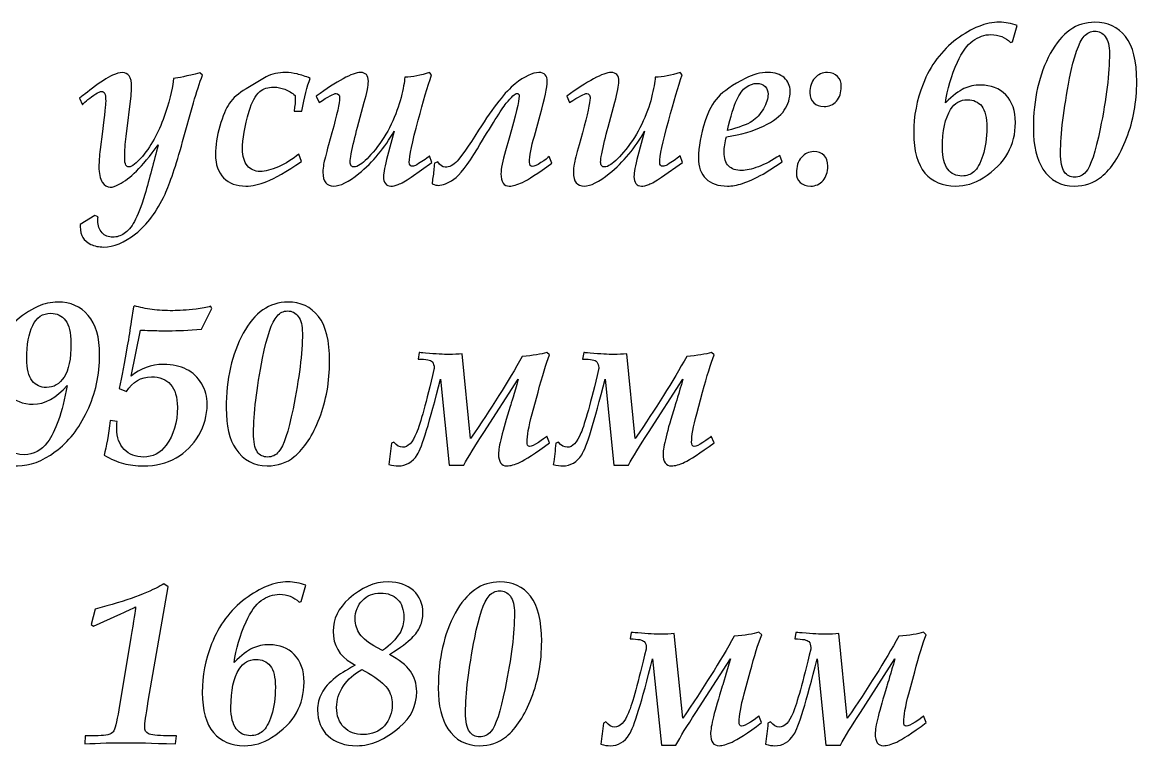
# Model space of a CAD drawing. Header units: millimetres. Extents: x 0 to 148, y -148 to 0.
# Drawn here: x 21.11 to 33.27, y -36.25 to -28.35 of the extents above; entities that cross this region are included whole.
import ezdxf

# ---------------------------------------------------------------- set-up
doc = ezdxf.new("R2010")
doc.units = ezdxf.units.MM
doc.linetypes.add('K5LT32768', pattern=[0])

msp = doc.modelspace()

# ---------------------------------------------------------------- linework, layer by layer
at = {"color": 250, "linetype": 'K5LT32768', "true_color": 0x333333}
for points, knots in [([(31.913, -28.564), (31.913, -28.564), (31.892, -28.571), (31.892, -28.571), (31.835, -28.514), (31.763, -28.485), (31.678, -28.485), (31.608, -28.485), (31.542, -28.508), (31.48, -28.553), (31.418, -28.599), (31.362, -28.676), (31.312, -28.785), (31.245, -28.933), (31.202, -29.082), (31.182, -29.231), (31.263, -29.151), (31.33, -29.099), (31.384, -29.074), (31.438, -29.049), (31.499, -29.036), (31.565, -29.036), (31.678, -29.036), (31.77, -29.072), (31.84, -29.143), (31.91, -29.215), (31.945, -29.316), (31.945, -29.446), (31.945, -29.568), (31.918, -29.679), (31.863, -29.779), (31.808, -29.879), (31.717, -29.969), (31.592, -30.049), (31.499, -30.109), (31.399, -30.139), (31.292, -30.139), (31.151, -30.139), (31.04, -30.091), (30.958, -29.996), (30.876, -29.9), (30.835, -29.754), (30.835, -29.558), (30.835, -29.376), (30.869, -29.198), (30.937, -29.026), (31.018, -28.821), (31.14, -28.657), (31.304, -28.535), (31.469, -28.412), (31.624, -28.35), (31.771, -28.35), (31.835, -28.35), (31.899, -28.362), (31.966, -28.386), (31.966, -28.386), (31.913, -28.564), (31.913, -28.564)], [0, 0, 0, 0, 0.05, 0.05, 0.05, 0.1, 0.1, 0.1, 0.15, 0.15, 0.15, 0.2, 0.2, 0.2, 0.25, 0.25, 0.25, 0.3, 0.3, 0.3, 0.35, 0.35, 0.35, 0.4, 0.4, 0.4, 0.45, 0.45, 0.45, 0.5, 0.5, 0.5, 0.55, 0.55, 0.55, 0.6, 0.6, 0.6, 0.65, 0.65, 0.65, 0.7, 0.7, 0.7, 0.75, 0.75, 0.75, 0.8, 0.8, 0.8, 0.85, 0.85, 0.85, 0.9, 0.9, 0.9, 1, 1, 1, 1]), ([(32.141, -29.509), (32.141, -29.19), (32.203, -28.918), (32.326, -28.691), (32.449, -28.464), (32.611, -28.35), (32.812, -28.35), (32.954, -28.35), (33.065, -28.403), (33.146, -28.507), (33.228, -28.611), (33.269, -28.774), (33.269, -28.997), (33.269, -29.219), (33.232, -29.426), (33.158, -29.617), (33.084, -29.808), (32.993, -29.948), (32.884, -30.037), (32.801, -30.105), (32.703, -30.139), (32.587, -30.139), (32.442, -30.139), (32.328, -30.077), (32.245, -29.953), (32.176, -29.849), (32.141, -29.701), (32.141, -29.509)], [0, 0, 0, 0, 0.1, 0.1, 0.1, 0.2, 0.2, 0.2, 0.3, 0.3, 0.3, 0.4, 0.4, 0.4, 0.5, 0.5, 0.5, 0.6, 0.6, 0.6, 0.7, 0.7, 0.7, 0.8, 0.8, 0.8, 1, 1, 1, 1]), ([(32.438, -29.777), (32.438, -29.877), (32.452, -29.946), (32.479, -29.985), (32.506, -30.023), (32.544, -30.042), (32.592, -30.042), (32.64, -30.042), (32.681, -30.023), (32.714, -29.984), (32.766, -29.924), (32.818, -29.767), (32.87, -29.514), (32.938, -29.181), (32.971, -28.906), (32.971, -28.691), (32.971, -28.608), (32.956, -28.546), (32.926, -28.507), (32.896, -28.467), (32.857, -28.447), (32.81, -28.447), (32.766, -28.447), (32.727, -28.466), (32.695, -28.503), (32.637, -28.569), (32.584, -28.722), (32.537, -28.962), (32.471, -29.3), (32.438, -29.572), (32.438, -29.777)], [0, 0, 0, 0, 0.090909, 0.090909, 0.090909, 0.181818, 0.181818, 0.181818, 0.272727, 0.272727, 0.272727, 0.363636, 0.363636, 0.363636, 0.454545, 0.454545, 0.454545, 0.545455, 0.545455, 0.545455, 0.636364, 0.636364, 0.636364, 0.727273, 0.727273, 0.727273, 0.818182, 0.818182, 0.818182, 1, 1, 1, 1]), ([(21.742, -30.558), (21.742, -30.558), (21.899, -30.459), (21.899, -30.459), (21.936, -30.475), (21.936, -30.475), (21.934, -30.492), (21.933, -30.505), (21.933, -30.516), (21.933, -30.57), (21.948, -30.614), (22.009, -30.681), (22.049, -30.697), (22.097, -30.697), (22.139, -30.697), (22.18, -30.684), (22.221, -30.658), (22.261, -30.631), (22.298, -30.587), (22.332, -30.524), (22.366, -30.461), (22.404, -30.363), (22.446, -30.231), (22.495, -30.056), (22.544, -29.874), (22.592, -29.687), (22.502, -29.812), (22.423, -29.908), (22.355, -29.975), (22.287, -30.042), (22.224, -30.09), (22.167, -30.119), (22.125, -30.141), (22.092, -30.151), (22.068, -30.151), (22.035, -30.151), (22.006, -30.133), (21.981, -30.096), (21.957, -30.059), (21.945, -30.001), (21.945, -29.923), (21.945, -29.876), (21.95, -29.814), (21.959, -29.739), (21.959, -29.739), (21.983, -29.543), (21.983, -29.543), (22.007, -29.353), (22.019, -29.244), (22.019, -29.214), (22.019, -29.169), (22.015, -29.139), (22.007, -29.125), (21.999, -29.112), (21.988, -29.105), (21.972, -29.105), (21.959, -29.105), (21.938, -29.114), (21.912, -29.132), (21.846, -29.175), (21.797, -29.214), (21.764, -29.25), (21.764, -29.25), (21.732, -29.179), (21.732, -29.179), (21.742, -29.172), (21.79, -29.136), (21.876, -29.069), (21.962, -29.003), (22.034, -28.956), (22.094, -28.929), (22.137, -28.909), (22.172, -28.899), (22.201, -28.899), (22.232, -28.899), (22.257, -28.911), (22.275, -28.936), (22.293, -28.96), (22.302, -29.001), (22.302, -29.057), (22.302, -29.085), (22.3, -29.117), (22.295, -29.153), (22.295, -29.153), (22.241, -29.596), (22.241, -29.596), (22.232, -29.676), (22.226, -29.754), (22.226, -29.83), (22.226, -29.869), (22.23, -29.896), (22.239, -29.91), (22.247, -29.924), (22.258, -29.93), (22.271, -29.93), (22.305, -29.93), (22.355, -29.891), (22.419, -29.814), (22.527, -29.683), (22.61, -29.527), (22.668, -29.347), (22.726, -29.166), (22.756, -29.039), (22.759, -28.965), (22.808, -28.958), (22.904, -28.938), (23.047, -28.904), (23.047, -28.904), (23.075, -28.927), (23.075, -28.927), (23.042, -29.012), (23.01, -29.113), (22.977, -29.231), (22.977, -29.231), (22.858, -29.653), (22.858, -29.653), (22.784, -29.919), (22.72, -30.11), (22.666, -30.227), (22.577, -30.418), (22.47, -30.562), (22.345, -30.659), (22.221, -30.756), (22.105, -30.804), (21.997, -30.804), (21.942, -30.804), (21.895, -30.794), (21.856, -30.775), (21.816, -30.755), (21.787, -30.731), (21.769, -30.701), (21.751, -30.672), (21.742, -30.631), (21.742, -30.58), (21.742, -30.58), (21.742, -30.558), (21.742, -30.558)], [0, 0, 0, 0, 0.021277, 0.021277, 0.042553, 0.042553, 0.042553, 0.06383, 0.06383, 0.06383, 0.085106, 0.085106, 0.106383, 0.106383, 0.106383, 0.12766, 0.12766, 0.12766, 0.148936, 0.148936, 0.148936, 0.170213, 0.170213, 0.170213, 0.191489, 0.191489, 0.191489, 0.212766, 0.212766, 0.212766, 0.234043, 0.234043, 0.234043, 0.255319, 0.255319, 0.255319, 0.276596, 0.276596, 0.276596, 0.297872, 0.297872, 0.297872, 0.319149, 0.319149, 0.319149, 0.340426, 0.340426, 0.340426, 0.361702, 0.361702, 0.361702, 0.382979, 0.382979, 0.382979, 0.404255, 0.404255, 0.404255, 0.425532, 0.425532, 0.425532, 0.446809, 0.446809, 0.446809, 0.468085, 0.468085, 0.468085, 0.489362, 0.489362, 0.489362, 0.510638, 0.510638, 0.510638, 0.531915, 0.531915, 0.531915, 0.553191, 0.553191, 0.553191, 0.574468, 0.574468, 0.574468, 0.595745, 0.595745, 0.595745, 0.617021, 0.617021, 0.617021, 0.638298, 0.638298, 0.638298, 0.659574, 0.659574, 0.659574, 0.680851, 0.680851, 0.680851, 0.702128, 0.702128, 0.702128, 0.723404, 0.723404, 0.723404, 0.744681, 0.744681, 0.744681, 0.765957, 0.765957, 0.765957, 0.787234, 0.787234, 0.787234, 0.808511, 0.808511, 0.808511, 0.829787, 0.829787, 0.829787, 0.851064, 0.851064, 0.851064, 0.87234, 0.87234, 0.87234, 0.893617, 0.893617, 0.893617, 0.914894, 0.914894, 0.914894, 0.93617, 0.93617, 0.93617, 0.957447, 0.957447, 0.957447, 1, 1, 1, 1]), ([(24.127, -29.789), (24.127, -29.789), (24.155, -29.869), (24.155, -29.869), (23.988, -29.982), (23.862, -30.055), (23.778, -30.088), (23.693, -30.122), (23.617, -30.139), (23.549, -30.139), (23.445, -30.139), (23.364, -30.109), (23.306, -30.049), (23.247, -29.989), (23.217, -29.904), (23.217, -29.795), (23.217, -29.697), (23.233, -29.593), (23.264, -29.483), (23.295, -29.375), (23.33, -29.292), (23.369, -29.235), (23.408, -29.179), (23.469, -29.126), (23.55, -29.076), (23.55, -29.076), (23.768, -28.946), (23.768, -28.946), (23.833, -28.915), (23.905, -28.899), (23.982, -28.899), (24.021, -28.899), (24.062, -28.904), (24.107, -28.915), (24.152, -28.925), (24.2, -28.941), (24.251, -28.963), (24.217, -29.049), (24.186, -29.168), (24.16, -29.321), (24.16, -29.321), (24.074, -29.321), (24.074, -29.321), (24.084, -29.258), (24.088, -29.214), (24.088, -29.19), (24.088, -29.19), (24.086, -29.151), (24.086, -29.151), (24.051, -29.12), (24.014, -29.097), (23.975, -29.082), (23.937, -29.067), (23.896, -29.059), (23.853, -29.059), (23.789, -29.059), (23.739, -29.075), (23.702, -29.107), (23.651, -29.153), (23.611, -29.224), (23.583, -29.322), (23.536, -29.486), (23.512, -29.625), (23.512, -29.738), (23.512, -29.814), (23.53, -29.873), (23.565, -29.916), (23.6, -29.957), (23.646, -29.979), (23.703, -29.979), (23.759, -29.979), (23.825, -29.962), (23.904, -29.928), (23.983, -29.894), (24.057, -29.847), (24.127, -29.789)], [0, 0, 0, 0, 0.038462, 0.038462, 0.038462, 0.076923, 0.076923, 0.076923, 0.115385, 0.115385, 0.115385, 0.153846, 0.153846, 0.153846, 0.192308, 0.192308, 0.192308, 0.230769, 0.230769, 0.230769, 0.269231, 0.269231, 0.269231, 0.307692, 0.307692, 0.307692, 0.346154, 0.346154, 0.346154, 0.384615, 0.384615, 0.384615, 0.423077, 0.423077, 0.423077, 0.461538, 0.461538, 0.461538, 0.5, 0.5, 0.5, 0.538462, 0.538462, 0.538462, 0.576923, 0.576923, 0.576923, 0.615385, 0.615385, 0.615385, 0.653846, 0.653846, 0.653846, 0.692308, 0.692308, 0.692308, 0.730769, 0.730769, 0.730769, 0.769231, 0.769231, 0.769231, 0.807692, 0.807692, 0.807692, 0.846154, 0.846154, 0.846154, 0.884615, 0.884615, 0.884615, 0.923077, 0.923077, 0.923077, 1, 1, 1, 1]), ([(24.347, -29.226), (24.347, -29.226), (24.317, -29.156), (24.317, -29.156), (24.428, -29.075), (24.526, -29.012), (24.609, -28.967), (24.693, -28.922), (24.756, -28.899), (24.8, -28.899), (24.828, -28.899), (24.849, -28.907), (24.863, -28.922), (24.877, -28.936), (24.885, -28.962), (24.885, -28.997), (24.885, -29.04), (24.87, -29.116), (24.84, -29.224), (24.84, -29.224), (24.766, -29.495), (24.766, -29.495), (24.739, -29.596), (24.716, -29.694), (24.698, -29.786), (24.69, -29.827), (24.686, -29.857), (24.686, -29.876), (24.686, -29.894), (24.689, -29.907), (24.697, -29.917), (24.705, -29.926), (24.716, -29.93), (24.729, -29.93), (24.747, -29.93), (24.769, -29.921), (24.797, -29.904), (24.84, -29.876), (24.895, -29.821), (24.961, -29.739), (25.028, -29.656), (25.085, -29.565), (25.134, -29.464), (25.182, -29.363), (25.218, -29.265), (25.241, -29.171), (25.265, -29.077), (25.278, -29.004), (25.283, -28.95), (25.366, -28.947), (25.456, -28.93), (25.553, -28.899), (25.553, -28.899), (25.574, -28.924), (25.574, -28.924), (25.532, -29.052), (25.484, -29.217), (25.429, -29.419), (25.363, -29.662), (25.331, -29.816), (25.331, -29.879), (25.331, -29.908), (25.343, -29.923), (25.368, -29.923), (25.378, -29.923), (25.393, -29.917), (25.415, -29.905), (25.465, -29.876), (25.512, -29.844), (25.553, -29.809), (25.553, -29.809), (25.578, -29.88), (25.578, -29.88), (25.352, -30.043), (25.352, -30.043), (25.29, -30.084), (25.243, -30.109), (25.211, -30.121), (25.179, -30.133), (25.152, -30.139), (25.13, -30.139), (25.105, -30.139), (25.086, -30.13), (25.057, -30.094), (25.05, -30.068), (25.05, -30.035), (25.05, -29.993), (25.064, -29.918), (25.093, -29.81), (25.093, -29.81), (25.166, -29.539), (25.166, -29.539), (25.065, -29.72), (24.936, -29.875), (24.78, -30.002), (24.669, -30.093), (24.577, -30.139), (24.505, -30.139), (24.469, -30.139), (24.44, -30.126), (24.42, -30.102), (24.399, -30.078), (24.389, -30.039), (24.389, -29.985), (24.389, -29.956), (24.392, -29.928), (24.397, -29.899), (24.404, -29.862), (24.422, -29.792), (24.451, -29.689), (24.451, -29.689), (24.487, -29.557), (24.487, -29.557), (24.543, -29.354), (24.571, -29.228), (24.571, -29.178), (24.571, -29.162), (24.567, -29.149), (24.561, -29.141), (24.554, -29.132), (24.546, -29.128), (24.535, -29.128), (24.51, -29.128), (24.447, -29.161), (24.347, -29.226)], [0, 0, 0, 0, 0.023256, 0.023256, 0.023256, 0.046512, 0.046512, 0.046512, 0.069767, 0.069767, 0.069767, 0.093023, 0.093023, 0.093023, 0.116279, 0.116279, 0.116279, 0.139535, 0.139535, 0.139535, 0.162791, 0.162791, 0.162791, 0.186047, 0.186047, 0.186047, 0.209302, 0.209302, 0.209302, 0.232558, 0.232558, 0.232558, 0.255814, 0.255814, 0.255814, 0.27907, 0.27907, 0.27907, 0.302326, 0.302326, 0.302326, 0.325581, 0.325581, 0.325581, 0.348837, 0.348837, 0.348837, 0.372093, 0.372093, 0.372093, 0.395349, 0.395349, 0.395349, 0.418605, 0.418605, 0.418605, 0.44186, 0.44186, 0.44186, 0.465116, 0.465116, 0.465116, 0.488372, 0.488372, 0.488372, 0.511628, 0.511628, 0.511628, 0.534884, 0.534884, 0.534884, 0.55814, 0.55814, 0.581395, 0.581395, 0.581395, 0.604651, 0.604651, 0.604651, 0.627907, 0.627907, 0.627907, 0.651163, 0.651163, 0.674419, 0.674419, 0.674419, 0.697674, 0.697674, 0.697674, 0.72093, 0.72093, 0.72093, 0.744186, 0.744186, 0.744186, 0.767442, 0.767442, 0.767442, 0.790698, 0.790698, 0.790698, 0.813953, 0.813953, 0.813953, 0.837209, 0.837209, 0.837209, 0.860465, 0.860465, 0.860465, 0.883721, 0.883721, 0.883721, 0.906977, 0.906977, 0.906977, 0.930233, 0.930233, 0.930233, 0.953488, 0.953488, 0.953488, 1, 1, 1, 1]), ([(25.58, -30.115), (25.582, -30.095), (25.585, -30.071), (25.589, -30.044), (25.596, -29.996), (25.602, -29.944), (25.606, -29.888), (25.606, -29.888), (25.644, -29.874), (25.644, -29.874), (25.669, -29.913), (25.694, -29.933), (25.723, -29.933), (25.768, -29.933), (25.812, -29.91), (25.853, -29.866), (25.895, -29.821), (25.973, -29.709), (26.088, -29.528), (26.249, -29.274), (26.381, -29.106), (26.485, -29.024), (26.589, -28.941), (26.676, -28.899), (26.746, -28.899), (26.807, -28.899), (26.837, -28.932), (26.837, -28.997), (26.837, -29.058), (26.812, -29.181), (26.76, -29.364), (26.76, -29.364), (26.696, -29.592), (26.696, -29.592), (26.661, -29.714), (26.644, -29.809), (26.644, -29.878), (26.644, -29.91), (26.654, -29.925), (26.673, -29.925), (26.692, -29.925), (26.723, -29.911), (26.768, -29.883), (26.813, -29.854), (26.842, -29.831), (26.857, -29.814), (26.857, -29.814), (26.888, -29.887), (26.888, -29.887), (26.733, -30), (26.626, -30.07), (26.568, -30.098), (26.509, -30.125), (26.461, -30.139), (26.423, -30.139), (26.363, -30.139), (26.332, -30.094), (26.332, -30.004), (26.332, -29.951), (26.349, -29.866), (26.382, -29.753), (26.382, -29.753), (26.422, -29.615), (26.422, -29.615), (26.494, -29.365), (26.53, -29.213), (26.53, -29.157), (26.53, -29.137), (26.523, -29.128), (26.509, -29.128), (26.485, -29.128), (26.445, -29.164), (26.39, -29.235), (26.335, -29.307), (26.229, -29.472), (26.074, -29.731), (25.968, -29.908), (25.882, -30.019), (25.817, -30.064), (25.752, -30.109), (25.695, -30.131), (25.648, -30.131), (25.636, -30.131), (25.613, -30.126), (25.58, -30.115)], [0, 0, 0, 0, 0.034483, 0.034483, 0.034483, 0.068966, 0.068966, 0.068966, 0.103448, 0.103448, 0.103448, 0.137931, 0.137931, 0.137931, 0.172414, 0.172414, 0.172414, 0.206897, 0.206897, 0.206897, 0.241379, 0.241379, 0.241379, 0.275862, 0.275862, 0.275862, 0.310345, 0.310345, 0.310345, 0.344828, 0.344828, 0.344828, 0.37931, 0.37931, 0.37931, 0.413793, 0.413793, 0.413793, 0.448276, 0.448276, 0.448276, 0.482759, 0.482759, 0.482759, 0.517241, 0.517241, 0.517241, 0.551724, 0.551724, 0.551724, 0.586207, 0.586207, 0.586207, 0.62069, 0.62069, 0.62069, 0.655172, 0.655172, 0.655172, 0.689655, 0.689655, 0.689655, 0.724138, 0.724138, 0.724138, 0.758621, 0.758621, 0.758621, 0.793103, 0.793103, 0.793103, 0.827586, 0.827586, 0.827586, 0.862069, 0.862069, 0.862069, 0.896552, 0.896552, 0.896552, 0.931034, 0.931034, 0.931034, 1, 1, 1, 1]), ([(27.08, -29.226), (27.08, -29.226), (27.05, -29.156), (27.05, -29.156), (27.162, -29.075), (27.259, -29.012), (27.343, -28.967), (27.426, -28.922), (27.49, -28.899), (27.534, -28.899), (27.562, -28.899), (27.583, -28.907), (27.597, -28.922), (27.611, -28.936), (27.618, -28.962), (27.618, -28.997), (27.618, -29.04), (27.603, -29.116), (27.573, -29.224), (27.573, -29.224), (27.5, -29.495), (27.5, -29.495), (27.472, -29.596), (27.449, -29.694), (27.431, -29.786), (27.423, -29.827), (27.419, -29.857), (27.419, -29.876), (27.419, -29.894), (27.423, -29.907), (27.431, -29.917), (27.439, -29.926), (27.449, -29.93), (27.463, -29.93), (27.48, -29.93), (27.502, -29.921), (27.53, -29.904), (27.573, -29.876), (27.628, -29.821), (27.695, -29.739), (27.761, -29.656), (27.819, -29.565), (27.867, -29.464), (27.916, -29.363), (27.952, -29.265), (27.975, -29.171), (27.998, -29.077), (28.012, -29.004), (28.016, -28.95), (28.1, -28.947), (28.19, -28.93), (28.286, -28.899), (28.286, -28.899), (28.308, -28.924), (28.308, -28.924), (28.265, -29.052), (28.217, -29.217), (28.162, -29.419), (28.097, -29.662), (28.064, -29.816), (28.064, -29.879), (28.064, -29.908), (28.076, -29.923), (28.101, -29.923), (28.111, -29.923), (28.127, -29.917), (28.148, -29.905), (28.199, -29.876), (28.245, -29.844), (28.286, -29.809), (28.286, -29.809), (28.311, -29.88), (28.311, -29.88), (28.085, -30.043), (28.085, -30.043), (28.023, -30.084), (27.977, -30.109), (27.945, -30.121), (27.913, -30.133), (27.886, -30.139), (27.864, -30.139), (27.839, -30.139), (27.819, -30.13), (27.79, -30.094), (27.783, -30.068), (27.783, -30.035), (27.783, -29.993), (27.797, -29.918), (27.826, -29.81), (27.826, -29.81), (27.899, -29.539), (27.899, -29.539), (27.798, -29.72), (27.67, -29.875), (27.514, -30.002), (27.402, -30.093), (27.31, -30.139), (27.239, -30.139), (27.202, -30.139), (27.174, -30.126), (27.153, -30.102), (27.132, -30.078), (27.122, -30.039), (27.122, -29.985), (27.122, -29.956), (27.125, -29.928), (27.131, -29.899), (27.137, -29.862), (27.155, -29.792), (27.184, -29.689), (27.184, -29.689), (27.22, -29.557), (27.22, -29.557), (27.276, -29.354), (27.304, -29.228), (27.304, -29.178), (27.304, -29.162), (27.301, -29.149), (27.295, -29.141), (27.288, -29.132), (27.279, -29.128), (27.268, -29.128), (27.244, -29.128), (27.181, -29.161), (27.08, -29.226)], [0, 0, 0, 0, 0.023256, 0.023256, 0.023256, 0.046512, 0.046512, 0.046512, 0.069767, 0.069767, 0.069767, 0.093023, 0.093023, 0.093023, 0.116279, 0.116279, 0.116279, 0.139535, 0.139535, 0.139535, 0.162791, 0.162791, 0.162791, 0.186047, 0.186047, 0.186047, 0.209302, 0.209302, 0.209302, 0.232558, 0.232558, 0.232558, 0.255814, 0.255814, 0.255814, 0.27907, 0.27907, 0.27907, 0.302326, 0.302326, 0.302326, 0.325581, 0.325581, 0.325581, 0.348837, 0.348837, 0.348837, 0.372093, 0.372093, 0.372093, 0.395349, 0.395349, 0.395349, 0.418605, 0.418605, 0.418605, 0.44186, 0.44186, 0.44186, 0.465116, 0.465116, 0.465116, 0.488372, 0.488372, 0.488372, 0.511628, 0.511628, 0.511628, 0.534884, 0.534884, 0.534884, 0.55814, 0.55814, 0.581395, 0.581395, 0.581395, 0.604651, 0.604651, 0.604651, 0.627907, 0.627907, 0.627907, 0.651163, 0.651163, 0.674419, 0.674419, 0.674419, 0.697674, 0.697674, 0.697674, 0.72093, 0.72093, 0.72093, 0.744186, 0.744186, 0.744186, 0.767442, 0.767442, 0.767442, 0.790698, 0.790698, 0.790698, 0.813953, 0.813953, 0.813953, 0.837209, 0.837209, 0.837209, 0.860465, 0.860465, 0.860465, 0.883721, 0.883721, 0.883721, 0.906977, 0.906977, 0.906977, 0.930233, 0.930233, 0.930233, 0.953488, 0.953488, 0.953488, 1, 1, 1, 1]), ([(29.374, -29.805), (29.374, -29.805), (29.401, -29.873), (29.401, -29.873), (29.191, -30.007), (29.191, -30.007), (29.103, -30.056), (29.029, -30.09), (28.968, -30.109), (28.907, -30.129), (28.852, -30.139), (28.802, -30.139), (28.702, -30.139), (28.624, -30.112), (28.514, -30.006), (28.486, -29.93), (28.486, -29.831), (28.486, -29.715), (28.511, -29.58), (28.559, -29.427), (28.594, -29.317), (28.641, -29.231), (28.7, -29.167), (28.759, -29.104), (28.86, -29.035), (29.002, -28.961), (29.082, -28.92), (29.163, -28.899), (29.245, -28.899), (29.32, -28.899), (29.379, -28.918), (29.423, -28.955), (29.465, -28.993), (29.487, -29.043), (29.487, -29.104), (29.487, -29.178), (29.466, -29.247), (29.423, -29.311), (29.381, -29.374), (29.305, -29.432), (29.196, -29.484), (29.087, -29.537), (28.952, -29.576), (28.792, -29.601), (28.775, -29.661), (28.766, -29.717), (28.766, -29.771), (28.766, -29.837), (28.783, -29.886), (28.816, -29.919), (28.849, -29.952), (28.897, -29.968), (28.959, -29.968), (29.006, -29.968), (29.067, -29.955), (29.141, -29.927), (29.214, -29.9), (29.292, -29.859), (29.374, -29.805)], [0, 0, 0, 0, 0.047619, 0.047619, 0.095238, 0.095238, 0.095238, 0.142857, 0.142857, 0.142857, 0.190476, 0.190476, 0.190476, 0.238095, 0.238095, 0.285714, 0.285714, 0.285714, 0.333333, 0.333333, 0.333333, 0.380952, 0.380952, 0.380952, 0.428571, 0.428571, 0.428571, 0.47619, 0.47619, 0.47619, 0.52381, 0.52381, 0.52381, 0.571429, 0.571429, 0.571429, 0.619048, 0.619048, 0.619048, 0.666667, 0.666667, 0.666667, 0.714286, 0.714286, 0.714286, 0.761905, 0.761905, 0.761905, 0.809524, 0.809524, 0.809524, 0.857143, 0.857143, 0.857143, 0.904762, 0.904762, 0.904762, 1, 1, 1, 1]), ([(29.702, -29.119), (29.702, -29.053), (29.72, -29), (29.756, -28.96), (29.792, -28.919), (29.838, -28.899), (29.893, -28.899), (29.94, -28.899), (29.977, -28.913), (30.004, -28.941), (30.032, -28.969), (30.045, -29.006), (30.045, -29.053), (30.045, -29.119), (30.028, -29.172), (29.992, -29.211), (29.956, -29.25), (29.912, -29.27), (29.857, -29.27), (29.809, -29.27), (29.771, -29.257), (29.744, -29.23), (29.716, -29.204), (29.702, -29.167), (29.702, -29.119)], [0, 0, 0, 0, 0.111111, 0.111111, 0.111111, 0.222222, 0.222222, 0.222222, 0.333333, 0.333333, 0.333333, 0.444444, 0.444444, 0.444444, 0.555556, 0.555556, 0.555556, 0.666667, 0.666667, 0.666667, 0.777778, 0.777778, 0.777778, 1, 1, 1, 1]), ([(28.802, -29.533), (28.93, -29.499), (29.019, -29.465), (29.07, -29.433), (29.12, -29.4), (29.162, -29.354), (29.195, -29.295), (29.229, -29.236), (29.246, -29.183), (29.246, -29.137), (29.246, -29.101), (29.235, -29.072), (29.213, -29.051), (29.191, -29.029), (29.161, -29.018), (29.124, -29.018), (29.084, -29.018), (29.045, -29.032), (29.007, -29.058), (28.97, -29.085), (28.936, -29.132), (28.904, -29.198), (28.873, -29.265), (28.839, -29.377), (28.802, -29.533)], [0, 0, 0, 0, 0.111111, 0.111111, 0.111111, 0.222222, 0.222222, 0.222222, 0.333333, 0.333333, 0.333333, 0.444444, 0.444444, 0.444444, 0.555556, 0.555556, 0.555556, 0.666667, 0.666667, 0.666667, 0.777778, 0.777778, 0.777778, 1, 1, 1, 1]), ([(31.148, -29.721), (31.148, -29.827), (31.167, -29.905), (31.206, -29.954), (31.245, -30.004), (31.297, -30.029), (31.362, -30.029), (31.413, -30.029), (31.456, -30.014), (31.529, -29.952), (31.561, -29.892), (31.59, -29.804), (31.618, -29.716), (31.633, -29.615), (31.633, -29.5), (31.633, -29.391), (31.614, -29.313), (31.577, -29.266), (31.54, -29.22), (31.488, -29.196), (31.422, -29.196), (31.343, -29.196), (31.282, -29.231), (31.238, -29.302), (31.178, -29.397), (31.148, -29.537), (31.148, -29.721)], [0, 0, 0, 0, 0.1, 0.1, 0.1, 0.2, 0.2, 0.2, 0.3, 0.3, 0.4, 0.4, 0.4, 0.5, 0.5, 0.5, 0.6, 0.6, 0.6, 0.7, 0.7, 0.7, 0.8, 0.8, 0.8, 1, 1, 1, 1]), ([(29.555, -29.998), (29.555, -29.926), (29.573, -29.869), (29.61, -29.826), (29.646, -29.784), (29.691, -29.763), (29.744, -29.763), (29.792, -29.763), (29.83, -29.777), (29.857, -29.804), (29.885, -29.832), (29.898, -29.87), (29.898, -29.92), (29.898, -29.986), (29.881, -30.039), (29.846, -30.078), (29.811, -30.119), (29.766, -30.139), (29.711, -30.139), (29.662, -30.139), (29.624, -30.125), (29.597, -30.098), (29.569, -30.07), (29.555, -30.037), (29.555, -29.998)], [0, 0, 0, 0, 0.111111, 0.111111, 0.111111, 0.222222, 0.222222, 0.222222, 0.333333, 0.333333, 0.333333, 0.444444, 0.444444, 0.444444, 0.555556, 0.555556, 0.555556, 0.666667, 0.666667, 0.666667, 0.777778, 0.777778, 0.777778, 1, 1, 1, 1]), ([(20.846, -33.151), (20.84, -33.08), (20.818, -32.993), (20.779, -32.889), (20.779, -32.889), (20.838, -32.861), (20.838, -32.861), (20.902, -33.001), (21, -33.071), (21.131, -33.071), (21.232, -33.071), (21.316, -33.026), (21.385, -32.936), (21.472, -32.821), (21.543, -32.614), (21.599, -32.315), (21.479, -32.452), (21.356, -32.52), (21.228, -32.52), (21.114, -32.52), (21.021, -32.483), (20.88, -32.331), (20.845, -32.222), (20.845, -32.08), (20.845, -31.983), (20.86, -31.897), (20.89, -31.822), (20.921, -31.747), (20.964, -31.682), (21.02, -31.628), (21.098, -31.556), (21.184, -31.498), (21.278, -31.454), (21.346, -31.421), (21.42, -31.405), (21.498, -31.405), (21.635, -31.405), (21.745, -31.454), (21.828, -31.55), (21.911, -31.647), (21.953, -31.79), (21.953, -31.979), (21.953, -32.199), (21.907, -32.404), (21.817, -32.596), (21.727, -32.787), (21.611, -32.935), (21.469, -33.038), (21.327, -33.142), (21.189, -33.193), (21.056, -33.193), (21.024, -33.193), (20.997, -33.191), (20.974, -33.186), (20.974, -33.186), (20.846, -33.151), (20.846, -33.151)], [0, 0, 0, 0, 0.05, 0.05, 0.05, 0.1, 0.1, 0.1, 0.15, 0.15, 0.15, 0.2, 0.2, 0.2, 0.25, 0.25, 0.25, 0.3, 0.3, 0.3, 0.35, 0.35, 0.4, 0.4, 0.4, 0.45, 0.45, 0.45, 0.5, 0.5, 0.5, 0.55, 0.55, 0.55, 0.6, 0.6, 0.6, 0.65, 0.65, 0.65, 0.7, 0.7, 0.7, 0.75, 0.75, 0.75, 0.8, 0.8, 0.8, 0.85, 0.85, 0.85, 0.9, 0.9, 0.9, 1, 1, 1, 1]), ([(22.001, -33.075), (22.028, -32.981), (22.05, -32.855), (22.067, -32.698), (22.067, -32.698), (22.143, -32.708), (22.143, -32.708), (22.141, -32.738), (22.14, -32.764), (22.14, -32.787), (22.14, -32.883), (22.167, -32.958), (22.22, -33.014), (22.274, -33.069), (22.344, -33.097), (22.433, -33.097), (22.531, -33.097), (22.613, -33.054), (22.678, -32.967), (22.76, -32.856), (22.801, -32.718), (22.801, -32.553), (22.801, -32.442), (22.776, -32.359), (22.726, -32.304), (22.677, -32.248), (22.608, -32.221), (22.518, -32.221), (22.405, -32.221), (22.314, -32.274), (22.246, -32.382), (22.246, -32.382), (22.167, -32.349), (22.167, -32.349), (22.193, -32.218), (22.221, -32.063), (22.254, -31.884), (22.271, -31.793), (22.285, -31.704), (22.297, -31.618), (22.297, -31.618), (22.321, -31.456), (22.321, -31.456), (22.333, -31.446), (22.333, -31.446), (22.392, -31.464), (22.456, -31.477), (22.526, -31.486), (22.596, -31.495), (22.671, -31.499), (22.751, -31.499), (22.817, -31.499), (22.901, -31.493), (23.005, -31.481), (23.069, -31.473), (23.121, -31.463), (23.162, -31.451), (23.162, -31.451), (23.177, -31.474), (23.177, -31.474), (23.064, -31.7), (23.064, -31.7), (22.922, -31.712), (22.803, -31.718), (22.707, -31.718), (22.628, -31.718), (22.563, -31.717), (22.512, -31.716), (22.461, -31.714), (22.422, -31.713), (22.398, -31.71), (22.398, -31.71), (22.296, -32.214), (22.296, -32.214), (22.396, -32.129), (22.514, -32.086), (22.65, -32.086), (22.748, -32.086), (22.831, -32.104), (22.971, -32.175), (23.026, -32.227), (23.066, -32.296), (23.106, -32.365), (23.126, -32.44), (23.126, -32.521), (23.126, -32.641), (23.096, -32.754), (23.034, -32.859), (22.973, -32.964), (22.891, -33.046), (22.787, -33.105), (22.682, -33.164), (22.564, -33.193), (22.431, -33.193), (22.351, -33.193), (22.278, -33.185), (22.212, -33.167), (22.146, -33.15), (22.076, -33.119), (22.001, -33.075)], [0, 0, 0, 0, 0.028571, 0.028571, 0.028571, 0.057143, 0.057143, 0.057143, 0.085714, 0.085714, 0.085714, 0.114286, 0.114286, 0.114286, 0.142857, 0.142857, 0.142857, 0.171429, 0.171429, 0.171429, 0.2, 0.2, 0.2, 0.228571, 0.228571, 0.228571, 0.257143, 0.257143, 0.257143, 0.285714, 0.285714, 0.285714, 0.314286, 0.314286, 0.314286, 0.342857, 0.342857, 0.342857, 0.371429, 0.371429, 0.371429, 0.4, 0.4, 0.428571, 0.428571, 0.428571, 0.457143, 0.457143, 0.457143, 0.485714, 0.485714, 0.485714, 0.514286, 0.514286, 0.514286, 0.542857, 0.542857, 0.542857, 0.571429, 0.571429, 0.6, 0.6, 0.6, 0.628571, 0.628571, 0.628571, 0.657143, 0.657143, 0.657143, 0.685714, 0.685714, 0.685714, 0.714286, 0.714286, 0.714286, 0.742857, 0.742857, 0.742857, 0.771429, 0.771429, 0.8, 0.8, 0.8, 0.828571, 0.828571, 0.828571, 0.857143, 0.857143, 0.857143, 0.885714, 0.885714, 0.885714, 0.914286, 0.914286, 0.914286, 0.942857, 0.942857, 0.942857, 1, 1, 1, 1]), ([(23.334, -32.564), (23.334, -32.245), (23.396, -31.973), (23.519, -31.746), (23.643, -31.519), (23.805, -31.405), (24.006, -31.405), (24.147, -31.405), (24.258, -31.457), (24.34, -31.561), (24.422, -31.666), (24.462, -31.829), (24.462, -32.051), (24.462, -32.274), (24.425, -32.481), (24.352, -32.671), (24.278, -32.862), (24.187, -33.002), (24.077, -33.092), (23.995, -33.16), (23.896, -33.193), (23.781, -33.193), (23.635, -33.193), (23.522, -33.132), (23.439, -33.008), (23.369, -32.904), (23.334, -32.756), (23.334, -32.564)], [0, 0, 0, 0, 0.1, 0.1, 0.1, 0.2, 0.2, 0.2, 0.3, 0.3, 0.3, 0.4, 0.4, 0.4, 0.5, 0.5, 0.5, 0.6, 0.6, 0.6, 0.7, 0.7, 0.7, 0.8, 0.8, 0.8, 1, 1, 1, 1]), ([(21.158, -32.023), (21.158, -32.134), (21.177, -32.214), (21.216, -32.264), (21.256, -32.313), (21.308, -32.337), (21.373, -32.337), (21.451, -32.337), (21.515, -32.3), (21.565, -32.224), (21.615, -32.148), (21.64, -32.025), (21.64, -31.855), (21.64, -31.74), (21.621, -31.656), (21.581, -31.605), (21.542, -31.553), (21.488, -31.527), (21.42, -31.527), (21.331, -31.527), (21.265, -31.572), (21.222, -31.661), (21.179, -31.751), (21.158, -31.871), (21.158, -32.023)], [0, 0, 0, 0, 0.111111, 0.111111, 0.111111, 0.222222, 0.222222, 0.222222, 0.333333, 0.333333, 0.333333, 0.444444, 0.444444, 0.444444, 0.555556, 0.555556, 0.555556, 0.666667, 0.666667, 0.666667, 0.777778, 0.777778, 0.777778, 1, 1, 1, 1]), ([(23.632, -32.831), (23.632, -32.931), (23.645, -33.001), (23.673, -33.039), (23.7, -33.078), (23.737, -33.097), (23.785, -33.097), (23.834, -33.097), (23.874, -33.077), (23.908, -33.038), (23.96, -32.979), (24.011, -32.822), (24.063, -32.569), (24.131, -32.235), (24.165, -31.961), (24.165, -31.746), (24.165, -31.663), (24.15, -31.601), (24.12, -31.561), (24.09, -31.522), (24.051, -31.502), (24.004, -31.502), (23.959, -31.502), (23.921, -31.52), (23.889, -31.558), (23.831, -31.624), (23.778, -31.777), (23.731, -32.017), (23.665, -32.355), (23.632, -32.627), (23.632, -32.831)], [0, 0, 0, 0, 0.090909, 0.090909, 0.090909, 0.181818, 0.181818, 0.181818, 0.272727, 0.272727, 0.272727, 0.363636, 0.363636, 0.363636, 0.454545, 0.454545, 0.454545, 0.545455, 0.545455, 0.545455, 0.636364, 0.636364, 0.636364, 0.727273, 0.727273, 0.727273, 0.818182, 0.818182, 0.818182, 1, 1, 1, 1]), ([(25.768, -33.186), (25.768, -33.186), (25.671, -32.246), (25.671, -32.246), (25.554, -32.715), (25.47, -32.991), (25.418, -33.072), (25.366, -33.153), (25.297, -33.193), (25.21, -33.193), (25.182, -33.193), (25.148, -33.188), (25.107, -33.179), (25.118, -33.1), (25.128, -33.023), (25.136, -32.947), (25.136, -32.947), (25.163, -32.934), (25.163, -32.934), (25.195, -32.972), (25.227, -32.99), (25.258, -32.99), (25.316, -32.99), (25.366, -32.938), (25.41, -32.834), (25.452, -32.73), (25.516, -32.499), (25.601, -32.141), (25.602, -32.131), (25.603, -32.125), (25.603, -32.121), (25.603, -32.097), (25.595, -32.075), (25.581, -32.057), (25.567, -32.038), (25.516, -32.028), (25.427, -32.028), (25.427, -32.028), (25.44, -31.956), (25.44, -31.956), (25.443, -31.956), (25.466, -31.959), (25.51, -31.962), (25.622, -31.972), (25.707, -31.977), (25.766, -31.977), (25.816, -31.977), (25.864, -31.974), (25.908, -31.969), (25.908, -31.969), (26.001, -32.894), (26.001, -32.894), (26.224, -32.569), (26.412, -32.271), (26.563, -31.998), (26.68, -31.989), (26.77, -31.975), (26.832, -31.954), (26.832, -31.954), (26.863, -31.982), (26.863, -31.982), (26.825, -32.078), (26.783, -32.213), (26.736, -32.387), (26.736, -32.387), (26.672, -32.625), (26.672, -32.625), (26.635, -32.765), (26.616, -32.868), (26.616, -32.934), (26.616, -32.965), (26.625, -32.98), (26.644, -32.98), (26.663, -32.98), (26.696, -32.966), (26.741, -32.937), (26.785, -32.909), (26.816, -32.886), (26.832, -32.868), (26.832, -32.868), (26.862, -32.942), (26.862, -32.942), (26.706, -33.056), (26.598, -33.126), (26.54, -33.153), (26.482, -33.18), (26.434, -33.193), (26.397, -33.193), (26.336, -33.193), (26.305, -33.15), (26.305, -33.064), (26.305, -32.987), (26.348, -32.814), (26.433, -32.544), (26.444, -32.507), (26.474, -32.408), (26.521, -32.246), (26.521, -32.246), (26.144, -32.83), (26.144, -32.83), (26.049, -32.976), (25.976, -33.095), (25.926, -33.186), (25.926, -33.186), (25.768, -33.186), (25.768, -33.186)], [0, 0, 0, 0, 0.027778, 0.027778, 0.027778, 0.055556, 0.055556, 0.055556, 0.083333, 0.083333, 0.083333, 0.111111, 0.111111, 0.111111, 0.138889, 0.138889, 0.138889, 0.166667, 0.166667, 0.166667, 0.194444, 0.194444, 0.194444, 0.222222, 0.222222, 0.222222, 0.25, 0.25, 0.25, 0.277778, 0.277778, 0.277778, 0.305556, 0.305556, 0.305556, 0.333333, 0.333333, 0.333333, 0.361111, 0.361111, 0.361111, 0.388889, 0.388889, 0.388889, 0.416667, 0.416667, 0.416667, 0.444444, 0.444444, 0.444444, 0.472222, 0.472222, 0.472222, 0.5, 0.5, 0.5, 0.527778, 0.527778, 0.527778, 0.555556, 0.555556, 0.555556, 0.583333, 0.583333, 0.583333, 0.611111, 0.611111, 0.611111, 0.638889, 0.638889, 0.638889, 0.666667, 0.666667, 0.666667, 0.694444, 0.694444, 0.694444, 0.722222, 0.722222, 0.722222, 0.75, 0.75, 0.75, 0.777778, 0.777778, 0.777778, 0.805556, 0.805556, 0.805556, 0.833333, 0.833333, 0.833333, 0.861111, 0.861111, 0.861111, 0.888889, 0.888889, 0.888889, 0.916667, 0.916667, 0.916667, 0.944444, 0.944444, 0.944444, 1, 1, 1, 1]), ([(27.564, -33.186), (27.564, -33.186), (27.467, -32.246), (27.467, -32.246), (27.35, -32.715), (27.265, -32.991), (27.213, -33.072), (27.162, -33.153), (27.092, -33.193), (27.005, -33.193), (26.978, -33.193), (26.943, -33.188), (26.903, -33.179), (26.914, -33.1), (26.923, -33.023), (26.931, -32.947), (26.931, -32.947), (26.959, -32.934), (26.959, -32.934), (26.991, -32.972), (27.023, -32.99), (27.054, -32.99), (27.112, -32.99), (27.162, -32.938), (27.205, -32.834), (27.248, -32.73), (27.312, -32.499), (27.397, -32.141), (27.398, -32.131), (27.398, -32.125), (27.398, -32.121), (27.398, -32.097), (27.391, -32.075), (27.377, -32.057), (27.363, -32.038), (27.312, -32.028), (27.223, -32.028), (27.223, -32.028), (27.235, -31.956), (27.235, -31.956), (27.239, -31.956), (27.262, -31.959), (27.306, -31.962), (27.417, -31.972), (27.503, -31.977), (27.562, -31.977), (27.612, -31.977), (27.66, -31.974), (27.704, -31.969), (27.704, -31.969), (27.797, -32.894), (27.797, -32.894), (28.02, -32.569), (28.207, -32.271), (28.358, -31.998), (28.476, -31.989), (28.566, -31.975), (28.628, -31.954), (28.628, -31.954), (28.659, -31.982), (28.659, -31.982), (28.62, -32.078), (28.579, -32.213), (28.532, -32.387), (28.532, -32.387), (28.468, -32.625), (28.468, -32.625), (28.43, -32.765), (28.412, -32.868), (28.412, -32.934), (28.412, -32.965), (28.421, -32.98), (28.44, -32.98), (28.459, -32.98), (28.491, -32.966), (28.536, -32.937), (28.581, -32.909), (28.612, -32.886), (28.627, -32.868), (28.627, -32.868), (28.658, -32.942), (28.658, -32.942), (28.502, -33.056), (28.394, -33.126), (28.336, -33.153), (28.278, -33.18), (28.23, -33.193), (28.193, -33.193), (28.132, -33.193), (28.101, -33.15), (28.101, -33.064), (28.101, -32.987), (28.143, -32.814), (28.229, -32.544), (28.24, -32.507), (28.27, -32.408), (28.317, -32.246), (28.317, -32.246), (27.94, -32.83), (27.94, -32.83), (27.845, -32.976), (27.772, -33.095), (27.722, -33.186), (27.722, -33.186), (27.564, -33.186), (27.564, -33.186)], [0, 0, 0, 0, 0.027778, 0.027778, 0.027778, 0.055556, 0.055556, 0.055556, 0.083333, 0.083333, 0.083333, 0.111111, 0.111111, 0.111111, 0.138889, 0.138889, 0.138889, 0.166667, 0.166667, 0.166667, 0.194444, 0.194444, 0.194444, 0.222222, 0.222222, 0.222222, 0.25, 0.25, 0.25, 0.277778, 0.277778, 0.277778, 0.305556, 0.305556, 0.305556, 0.333333, 0.333333, 0.333333, 0.361111, 0.361111, 0.361111, 0.388889, 0.388889, 0.388889, 0.416667, 0.416667, 0.416667, 0.444444, 0.444444, 0.444444, 0.472222, 0.472222, 0.472222, 0.5, 0.5, 0.5, 0.527778, 0.527778, 0.527778, 0.555556, 0.555556, 0.555556, 0.583333, 0.583333, 0.583333, 0.611111, 0.611111, 0.611111, 0.638889, 0.638889, 0.638889, 0.666667, 0.666667, 0.666667, 0.694444, 0.694444, 0.694444, 0.722222, 0.722222, 0.722222, 0.75, 0.75, 0.75, 0.777778, 0.777778, 0.777778, 0.805556, 0.805556, 0.805556, 0.833333, 0.833333, 0.833333, 0.861111, 0.861111, 0.861111, 0.888889, 0.888889, 0.888889, 0.916667, 0.916667, 0.916667, 0.944444, 0.944444, 0.944444, 1, 1, 1, 1]), ([(21.79, -36.228), (21.79, -36.228), (21.796, -36.139), (21.796, -36.139), (21.937, -36.139), (21.937, -36.139), (22.024, -36.139), (22.078, -36.125), (22.102, -36.095), (22.118, -36.074), (22.138, -35.994), (22.163, -35.855), (22.163, -35.855), (22.294, -35.065), (22.294, -35.065), (22.324, -34.882), (22.342, -34.771), (22.345, -34.732), (22.33, -34.741), (22.277, -34.766), (22.185, -34.807), (22.185, -34.807), (21.886, -34.943), (21.886, -34.943), (21.862, -34.924), (21.862, -34.924), (21.903, -34.756), (21.903, -34.756), (22.033, -34.721), (22.033, -34.721), (22.189, -34.679), (22.32, -34.635), (22.427, -34.591), (22.533, -34.547), (22.609, -34.51), (22.654, -34.48), (22.654, -34.48), (22.699, -34.515), (22.699, -34.515), (22.483, -35.763), (22.483, -35.763), (22.458, -35.915), (22.445, -36.008), (22.445, -36.045), (22.445, -36.079), (22.458, -36.104), (22.485, -36.118), (22.511, -36.132), (22.58, -36.139), (22.69, -36.139), (22.69, -36.139), (22.793, -36.139), (22.793, -36.139), (22.78, -36.228), (22.78, -36.228), (22.505, -36.219), (22.342, -36.215), (22.291, -36.215), (22.103, -36.215), (21.936, -36.219), (21.79, -36.228)], [0, 0, 0, 0, 0.043478, 0.043478, 0.086957, 0.086957, 0.086957, 0.130435, 0.130435, 0.130435, 0.173913, 0.173913, 0.173913, 0.217391, 0.217391, 0.217391, 0.26087, 0.26087, 0.26087, 0.304348, 0.304348, 0.304348, 0.347826, 0.347826, 0.391304, 0.391304, 0.434783, 0.434783, 0.478261, 0.478261, 0.478261, 0.521739, 0.521739, 0.521739, 0.565217, 0.565217, 0.565217, 0.608696, 0.608696, 0.652174, 0.652174, 0.652174, 0.695652, 0.695652, 0.695652, 0.73913, 0.73913, 0.73913, 0.782609, 0.782609, 0.782609, 0.826087, 0.826087, 0.869565, 0.869565, 0.869565, 0.913043, 0.913043, 0.913043, 1, 1, 1, 1]), ([(24.151, -34.673), (24.151, -34.673), (24.13, -34.681), (24.13, -34.681), (24.072, -34.623), (24.001, -34.595), (23.916, -34.595), (23.845, -34.595), (23.779, -34.618), (23.717, -34.663), (23.655, -34.708), (23.599, -34.786), (23.55, -34.894), (23.483, -35.043), (23.44, -35.192), (23.42, -35.341), (23.5, -35.261), (23.567, -35.209), (23.621, -35.184), (23.676, -35.159), (23.736, -35.146), (23.803, -35.146), (23.916, -35.146), (24.007, -35.181), (24.077, -35.253), (24.148, -35.324), (24.183, -35.425), (24.183, -35.555), (24.183, -35.678), (24.155, -35.788), (24.1, -35.889), (24.045, -35.989), (23.955, -36.079), (23.829, -36.159), (23.736, -36.219), (23.637, -36.248), (23.529, -36.248), (23.388, -36.248), (23.277, -36.2), (23.195, -36.105), (23.114, -36.009), (23.073, -35.864), (23.073, -35.668), (23.073, -35.485), (23.107, -35.308), (23.174, -35.136), (23.255, -34.931), (23.378, -34.767), (23.542, -34.644), (23.706, -34.521), (23.861, -34.46), (24.008, -34.46), (24.072, -34.46), (24.137, -34.472), (24.203, -34.496), (24.203, -34.496), (24.151, -34.673), (24.151, -34.673)], [0, 0, 0, 0, 0.05, 0.05, 0.05, 0.1, 0.1, 0.1, 0.15, 0.15, 0.15, 0.2, 0.2, 0.2, 0.25, 0.25, 0.25, 0.3, 0.3, 0.3, 0.35, 0.35, 0.35, 0.4, 0.4, 0.4, 0.45, 0.45, 0.45, 0.5, 0.5, 0.5, 0.55, 0.55, 0.55, 0.6, 0.6, 0.6, 0.65, 0.65, 0.65, 0.7, 0.7, 0.7, 0.75, 0.75, 0.75, 0.8, 0.8, 0.8, 0.85, 0.85, 0.85, 0.9, 0.9, 0.9, 1, 1, 1, 1]), ([(24.74, -35.368), (24.74, -35.368), (24.701, -35.344), (24.701, -35.344), (24.567, -35.266), (24.5, -35.15), (24.5, -34.998), (24.5, -34.864), (24.558, -34.746), (24.673, -34.643), (24.808, -34.521), (24.951, -34.46), (25.101, -34.46), (25.216, -34.46), (25.308, -34.492), (25.377, -34.555), (25.446, -34.618), (25.481, -34.699), (25.481, -34.799), (25.481, -34.85), (25.471, -34.898), (25.451, -34.943), (25.432, -34.988), (25.401, -35.032), (25.359, -35.073), (25.317, -35.115), (25.236, -35.175), (25.114, -35.253), (25.221, -35.308), (25.297, -35.369), (25.343, -35.434), (25.389, -35.499), (25.412, -35.573), (25.412, -35.657), (25.412, -35.811), (25.35, -35.941), (25.226, -36.046), (25.068, -36.181), (24.913, -36.248), (24.761, -36.248), (24.629, -36.248), (24.524, -36.213), (24.446, -36.141), (24.369, -36.07), (24.33, -35.976), (24.33, -35.859), (24.33, -35.792), (24.345, -35.73), (24.376, -35.673), (24.406, -35.616), (24.456, -35.56), (24.526, -35.504), (24.563, -35.475), (24.634, -35.429), (24.74, -35.368)], [0, 0, 0, 0, 0.052632, 0.052632, 0.052632, 0.105263, 0.105263, 0.105263, 0.157895, 0.157895, 0.157895, 0.210526, 0.210526, 0.210526, 0.263158, 0.263158, 0.263158, 0.315789, 0.315789, 0.315789, 0.368421, 0.368421, 0.368421, 0.421053, 0.421053, 0.421053, 0.473684, 0.473684, 0.473684, 0.526316, 0.526316, 0.526316, 0.578947, 0.578947, 0.578947, 0.631579, 0.631579, 0.631579, 0.684211, 0.684211, 0.684211, 0.736842, 0.736842, 0.736842, 0.789474, 0.789474, 0.789474, 0.842105, 0.842105, 0.842105, 0.894737, 0.894737, 0.894737, 1, 1, 1, 1]), ([(25.648, -35.618), (25.648, -35.3), (25.71, -35.027), (25.833, -34.8), (25.956, -34.574), (26.119, -34.46), (26.32, -34.46), (26.461, -34.46), (26.572, -34.512), (26.654, -34.616), (26.735, -34.72), (26.776, -34.884), (26.776, -35.106), (26.776, -35.328), (26.739, -35.535), (26.666, -35.726), (26.592, -35.917), (26.5, -36.057), (26.391, -36.147), (26.309, -36.214), (26.21, -36.248), (26.095, -36.248), (25.949, -36.248), (25.835, -36.186), (25.752, -36.062), (25.683, -35.959), (25.648, -35.811), (25.648, -35.618)], [0, 0, 0, 0, 0.1, 0.1, 0.1, 0.2, 0.2, 0.2, 0.3, 0.3, 0.3, 0.4, 0.4, 0.4, 0.5, 0.5, 0.5, 0.6, 0.6, 0.6, 0.7, 0.7, 0.7, 0.8, 0.8, 0.8, 1, 1, 1, 1]), ([(25.039, -35.209), (25.125, -35.147), (25.188, -35.083), (25.227, -35.018), (25.258, -34.971), (25.272, -34.914), (25.272, -34.849), (25.272, -34.764), (25.25, -34.698), (25.204, -34.651), (25.158, -34.605), (25.097, -34.582), (25.018, -34.582), (24.938, -34.582), (24.872, -34.609), (24.768, -34.714), (24.741, -34.782), (24.741, -34.863), (24.741, -34.926), (24.758, -34.982), (24.792, -35.03), (24.826, -35.079), (24.888, -35.127), (24.976, -35.175), (24.976, -35.175), (25.039, -35.209), (25.039, -35.209)], [0, 0, 0, 0, 0.1, 0.1, 0.1, 0.2, 0.2, 0.2, 0.3, 0.3, 0.3, 0.4, 0.4, 0.4, 0.5, 0.5, 0.6, 0.6, 0.6, 0.7, 0.7, 0.7, 0.8, 0.8, 0.8, 1, 1, 1, 1]), ([(25.945, -35.886), (25.945, -35.986), (25.959, -36.056), (25.987, -36.094), (26.014, -36.133), (26.051, -36.152), (26.099, -36.152), (26.147, -36.152), (26.188, -36.132), (26.222, -36.093), (26.274, -36.034), (26.325, -35.877), (26.377, -35.623), (26.445, -35.29), (26.479, -35.016), (26.479, -34.801), (26.479, -34.717), (26.464, -34.656), (26.434, -34.616), (26.403, -34.576), (26.365, -34.557), (26.318, -34.557), (26.273, -34.557), (26.235, -34.575), (26.202, -34.612), (26.144, -34.679), (26.092, -34.831), (26.045, -35.071), (25.979, -35.41), (25.945, -35.681), (25.945, -35.886)], [0, 0, 0, 0, 0.090909, 0.090909, 0.090909, 0.181818, 0.181818, 0.181818, 0.272727, 0.272727, 0.272727, 0.363636, 0.363636, 0.363636, 0.454545, 0.454545, 0.454545, 0.545455, 0.545455, 0.545455, 0.636364, 0.636364, 0.636364, 0.727273, 0.727273, 0.727273, 0.818182, 0.818182, 0.818182, 1, 1, 1, 1]), ([(28.082, -36.241), (28.082, -36.241), (27.985, -35.3), (27.985, -35.3), (27.868, -35.77), (27.784, -36.045), (27.732, -36.127), (27.68, -36.208), (27.61, -36.248), (27.524, -36.248), (27.496, -36.248), (27.461, -36.243), (27.421, -36.233), (27.432, -36.155), (27.442, -36.078), (27.45, -36.001), (27.45, -36.001), (27.477, -35.989), (27.477, -35.989), (27.509, -36.026), (27.541, -36.045), (27.572, -36.045), (27.63, -36.045), (27.68, -35.993), (27.723, -35.889), (27.766, -35.785), (27.83, -35.554), (27.915, -35.195), (27.916, -35.186), (27.917, -35.18), (27.917, -35.175), (27.917, -35.151), (27.909, -35.13), (27.895, -35.112), (27.881, -35.093), (27.83, -35.083), (27.741, -35.082), (27.741, -35.082), (27.754, -35.011), (27.754, -35.011), (27.757, -35.011), (27.78, -35.013), (27.824, -35.017), (27.936, -35.027), (28.021, -35.032), (28.08, -35.032), (28.13, -35.032), (28.178, -35.029), (28.222, -35.024), (28.222, -35.024), (28.315, -35.949), (28.315, -35.949), (28.538, -35.624), (28.725, -35.325), (28.877, -35.053), (28.994, -35.044), (29.084, -35.029), (29.146, -35.009), (29.146, -35.009), (29.177, -35.037), (29.177, -35.037), (29.139, -35.132), (29.097, -35.267), (29.05, -35.442), (29.05, -35.442), (28.986, -35.68), (28.986, -35.68), (28.949, -35.82), (28.93, -35.923), (28.93, -35.989), (28.93, -36.02), (28.939, -36.035), (28.958, -36.035), (28.977, -36.035), (29.01, -36.02), (29.054, -35.992), (29.099, -35.963), (29.13, -35.94), (29.145, -35.923), (29.145, -35.923), (29.176, -35.996), (29.176, -35.996), (29.02, -36.111), (28.912, -36.181), (28.854, -36.208), (28.796, -36.235), (28.748, -36.248), (28.711, -36.248), (28.65, -36.248), (28.619, -36.205), (28.619, -36.119), (28.619, -36.042), (28.662, -35.869), (28.747, -35.599), (28.758, -35.562), (28.788, -35.462), (28.835, -35.3), (28.835, -35.3), (28.458, -35.885), (28.458, -35.885), (28.363, -36.031), (28.29, -36.15), (28.24, -36.241), (28.24, -36.241), (28.082, -36.241), (28.082, -36.241)], [0, 0, 0, 0, 0.027778, 0.027778, 0.027778, 0.055556, 0.055556, 0.055556, 0.083333, 0.083333, 0.083333, 0.111111, 0.111111, 0.111111, 0.138889, 0.138889, 0.138889, 0.166667, 0.166667, 0.166667, 0.194444, 0.194444, 0.194444, 0.222222, 0.222222, 0.222222, 0.25, 0.25, 0.25, 0.277778, 0.277778, 0.277778, 0.305556, 0.305556, 0.305556, 0.333333, 0.333333, 0.333333, 0.361111, 0.361111, 0.361111, 0.388889, 0.388889, 0.388889, 0.416667, 0.416667, 0.416667, 0.444444, 0.444444, 0.444444, 0.472222, 0.472222, 0.472222, 0.5, 0.5, 0.5, 0.527778, 0.527778, 0.527778, 0.555556, 0.555556, 0.555556, 0.583333, 0.583333, 0.583333, 0.611111, 0.611111, 0.611111, 0.638889, 0.638889, 0.638889, 0.666667, 0.666667, 0.666667, 0.694444, 0.694444, 0.694444, 0.722222, 0.722222, 0.722222, 0.75, 0.75, 0.75, 0.777778, 0.777778, 0.777778, 0.805556, 0.805556, 0.805556, 0.833333, 0.833333, 0.833333, 0.861111, 0.861111, 0.861111, 0.888889, 0.888889, 0.888889, 0.916667, 0.916667, 0.916667, 0.944444, 0.944444, 0.944444, 1, 1, 1, 1]), ([(29.878, -36.241), (29.878, -36.241), (29.781, -35.3), (29.781, -35.3), (29.664, -35.77), (29.579, -36.045), (29.527, -36.127), (29.476, -36.208), (29.406, -36.248), (29.319, -36.248), (29.291, -36.248), (29.257, -36.243), (29.217, -36.233), (29.228, -36.155), (29.237, -36.078), (29.245, -36.001), (29.245, -36.001), (29.273, -35.989), (29.273, -35.989), (29.305, -36.026), (29.337, -36.045), (29.368, -36.045), (29.426, -36.045), (29.476, -35.993), (29.519, -35.889), (29.562, -35.785), (29.626, -35.554), (29.711, -35.195), (29.712, -35.186), (29.712, -35.18), (29.712, -35.175), (29.712, -35.151), (29.705, -35.13), (29.691, -35.112), (29.677, -35.093), (29.626, -35.083), (29.537, -35.082), (29.537, -35.082), (29.549, -35.011), (29.549, -35.011), (29.553, -35.011), (29.576, -35.013), (29.62, -35.017), (29.731, -35.027), (29.816, -35.032), (29.876, -35.032), (29.926, -35.032), (29.973, -35.029), (30.018, -35.024), (30.018, -35.024), (30.111, -35.949), (30.111, -35.949), (30.334, -35.624), (30.521, -35.325), (30.672, -35.053), (30.79, -35.044), (30.88, -35.029), (30.942, -35.009), (30.942, -35.009), (30.972, -35.037), (30.972, -35.037), (30.934, -35.132), (30.893, -35.267), (30.846, -35.442), (30.846, -35.442), (30.782, -35.68), (30.782, -35.68), (30.744, -35.82), (30.726, -35.923), (30.726, -35.989), (30.726, -36.02), (30.735, -36.035), (30.754, -36.035), (30.773, -36.035), (30.805, -36.02), (30.85, -35.992), (30.895, -35.963), (30.926, -35.94), (30.941, -35.923), (30.941, -35.923), (30.972, -35.996), (30.972, -35.996), (30.815, -36.111), (30.708, -36.181), (30.65, -36.208), (30.591, -36.235), (30.544, -36.248), (30.506, -36.248), (30.445, -36.248), (30.415, -36.205), (30.415, -36.119), (30.415, -36.042), (30.457, -35.869), (30.542, -35.599), (30.554, -35.562), (30.583, -35.462), (30.63, -35.3), (30.63, -35.3), (30.254, -35.885), (30.254, -35.885), (30.158, -36.031), (30.086, -36.15), (30.036, -36.241), (30.036, -36.241), (29.878, -36.241), (29.878, -36.241)], [0, 0, 0, 0, 0.027778, 0.027778, 0.027778, 0.055556, 0.055556, 0.055556, 0.083333, 0.083333, 0.083333, 0.111111, 0.111111, 0.111111, 0.138889, 0.138889, 0.138889, 0.166667, 0.166667, 0.166667, 0.194444, 0.194444, 0.194444, 0.222222, 0.222222, 0.222222, 0.25, 0.25, 0.25, 0.277778, 0.277778, 0.277778, 0.305556, 0.305556, 0.305556, 0.333333, 0.333333, 0.333333, 0.361111, 0.361111, 0.361111, 0.388889, 0.388889, 0.388889, 0.416667, 0.416667, 0.416667, 0.444444, 0.444444, 0.444444, 0.472222, 0.472222, 0.472222, 0.5, 0.5, 0.5, 0.527778, 0.527778, 0.527778, 0.555556, 0.555556, 0.555556, 0.583333, 0.583333, 0.583333, 0.611111, 0.611111, 0.611111, 0.638889, 0.638889, 0.638889, 0.666667, 0.666667, 0.666667, 0.694444, 0.694444, 0.694444, 0.722222, 0.722222, 0.722222, 0.75, 0.75, 0.75, 0.777778, 0.777778, 0.777778, 0.805556, 0.805556, 0.805556, 0.833333, 0.833333, 0.833333, 0.861111, 0.861111, 0.861111, 0.888889, 0.888889, 0.888889, 0.916667, 0.916667, 0.916667, 0.944444, 0.944444, 0.944444, 1, 1, 1, 1]), ([(23.385, -35.83), (23.385, -35.936), (23.405, -36.014), (23.444, -36.064), (23.482, -36.114), (23.535, -36.139), (23.6, -36.139), (23.65, -36.139), (23.694, -36.123), (23.767, -36.062), (23.799, -36.002), (23.828, -35.914), (23.856, -35.826), (23.87, -35.725), (23.87, -35.609), (23.87, -35.501), (23.852, -35.423), (23.814, -35.376), (23.777, -35.329), (23.725, -35.306), (23.659, -35.306), (23.581, -35.306), (23.52, -35.341), (23.476, -35.411), (23.415, -35.507), (23.385, -35.647), (23.385, -35.83)], [0, 0, 0, 0, 0.1, 0.1, 0.1, 0.2, 0.2, 0.2, 0.3, 0.3, 0.4, 0.4, 0.4, 0.5, 0.5, 0.5, 0.6, 0.6, 0.6, 0.7, 0.7, 0.7, 0.8, 0.8, 0.8, 1, 1, 1, 1]), ([(24.815, -35.415), (24.729, -35.462), (24.661, -35.522), (24.563, -35.67), (24.538, -35.748), (24.538, -35.83), (24.538, -35.921), (24.565, -35.994), (24.672, -36.1), (24.742, -36.126), (24.83, -36.126), (24.928, -36.126), (25.005, -36.094), (25.061, -36.03), (25.117, -35.966), (25.145, -35.888), (25.145, -35.795), (25.145, -35.729), (25.128, -35.671), (25.092, -35.622), (25.056, -35.573), (24.987, -35.518), (24.885, -35.456), (24.885, -35.456), (24.815, -35.415), (24.815, -35.415)], [0, 0, 0, 0, 0.1, 0.1, 0.2, 0.2, 0.2, 0.3, 0.3, 0.4, 0.4, 0.4, 0.5, 0.5, 0.5, 0.6, 0.6, 0.6, 0.7, 0.7, 0.7, 0.8, 0.8, 0.8, 1, 1, 1, 1])]:
    msp.add_open_spline(points, degree=3, knots=knots, dxfattribs=at)

doc.saveas('drawing.dxf')
